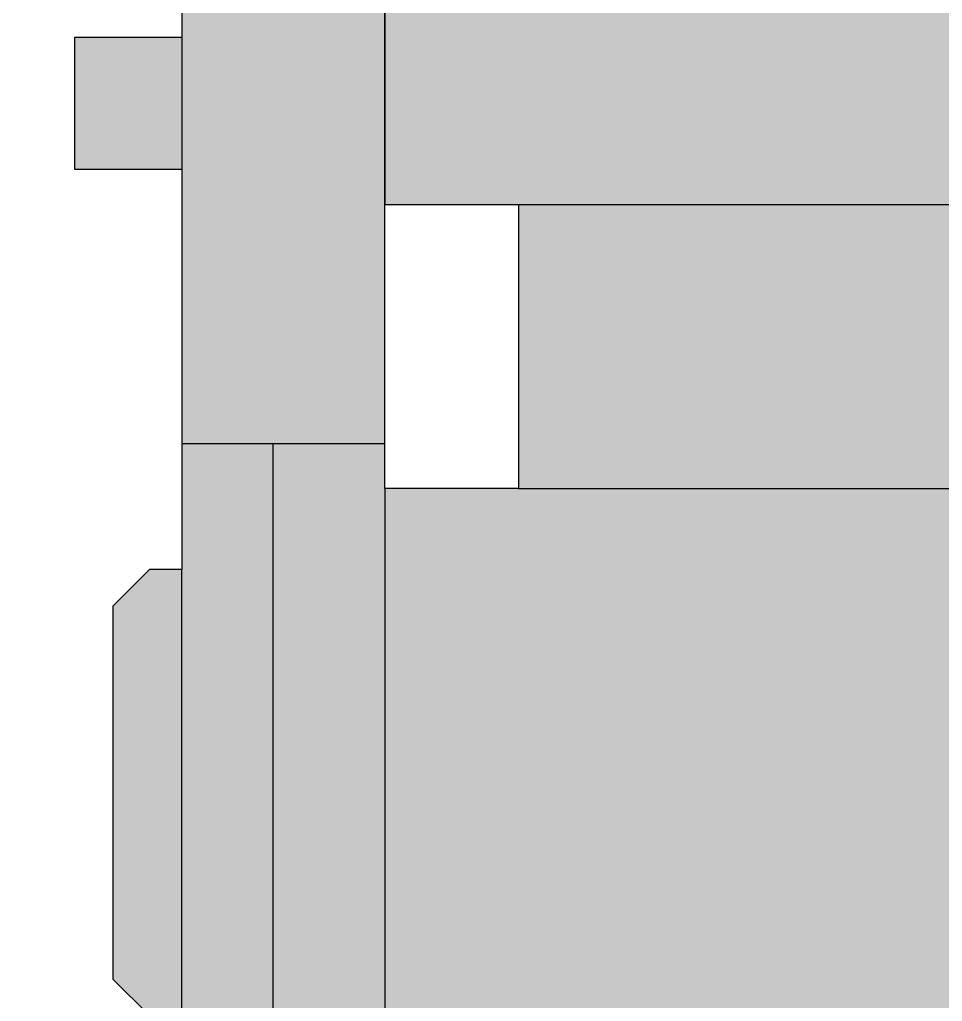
# Model space of a CAD drawing. Header units: millimetres. Extents: x -10000 to 22392, y -19950 to 27002.
# Drawn here: x 9294.7 to 9749.8, y 20337.2 to 20821.5 of the extents above; entities that cross this region are included whole.
import ezdxf
from ezdxf.enums import TextEntityAlignment as Align

# ---------------------------------------------------------------- set-up
doc = ezdxf.new("R2010")
doc.units = ezdxf.units.MM
doc.set_wipeout_variables(frame=1)
doc.layers.add('Техника. Кран LR 1600', color=250, linetype='Continuous')
doc.layers.add('Техника. Кран LR 1600 Штриховка', color=7, linetype='Continuous', true_color=0xffd147)
doc.styles.add('arial', font='arial.ttf')

# ---------------------------------------------------------------- blocks, each defined once
blk = doc.blocks.new('LR 1600-2-20230827.07052')
at = {"color": 0, "linetype": 'ByBlock', "lineweight": -2, "transparency": 16777216}
blk.add_wipeout([(-219, -1100), (-285, -1100), (-285, -1200), (-219, -1200), (-219, -1340), (-285, -1340), (-285, -680), (-385, -680), (-385, -1117.5), (-438, -1117.5), (-438, -1182.5), (-385, -1182.5), (-385, -1380), (-401, -1380), (-419, -1398), (-419, -1582), (-401, -1600), (-385, -1600), (-385, -1646.27), (-385, -1646.27), (-416.73, -1658.67), (-442.46, -1681), (-459.2, -1710.68), (-465, -1744.25), (-465, -1850), (-285, -1850), (-285, -1640), (285, -1640), (285, -1850), (465, -1850), (465, -1744.25), (465, -1744.25), (459.2, -1710.68), (442.46, -1681), (416.73, -1658.67), (385, -1646.27), (385, -1646.27), (385, -1600), (401, -1600), (419, -1582), (419, -1398), (401, -1380), (385, -1380), (385, -1182.5), (439, -1182.5), (439, -1117.5), (385, -1117.5), (385, -680), (285, -680), (285, -1340), (219, -1340), (219, -1200), (285, -1200), (285, -1100), (219, -1100), (219, -1002), (198.22, -990), (-198.22, -990), (-219, -1002), (-219, -1100), (-285, -1100)], dxfattribs=at)
at = {"layer": 'Техника. Кран LR 1600 Штриховка', "transparency": 16777216}
h = blk.add_hatch(color=256, dxfattribs=at)
h.dxf.hatch_style = 1
edge = h.paths.add_edge_path()
edge.add_line((-219, -1100), (-285, -1100))
edge.add_line((-285, -1100), (-285, -1200))
edge.add_line((-285, -1200), (-219, -1200))
edge.add_line((-219, -1200), (-219, -1340))
edge.add_line((-219, -1340), (-285, -1340))
edge.add_line((-285, -1340), (-285, -680))
edge.add_line((-285, -680), (-385, -680))
edge.add_line((-385, -680), (-385, -1117.5))
edge.add_line((-385, -1117.5), (-438, -1117.5))
edge.add_line((-438, -1117.5), (-438, -1182.5))
edge.add_line((-438, -1182.5), (-385, -1182.5))
edge.add_line((-385, -1182.5), (-385, -1380))
edge.add_line((-385, -1380), (-401, -1380))
edge.add_line((-401, -1380), (-419, -1398))
edge.add_line((-419, -1398), (-419, -1582))
edge.add_line((-419, -1582), (-401, -1600))
edge.add_line((-401, -1600), (-385, -1600))
edge.add_line((-385, -1600), (-385, -1646.27))
edge.add_arc((-365, -1744.25), 100, 101.537, 180)
edge.add_line((-465, -1744.25), (-465, -1850))
edge.add_line((-465, -1850), (-285, -1850))
edge.add_line((-285, -1850), (-285, -1640))
edge.add_line((-285, -1640), (285, -1640))
edge.add_line((285, -1640), (285, -1850))
edge.add_line((285, -1850), (465, -1850))
edge.add_line((465, -1850), (465, -1744.25))
edge.add_arc((365, -1744.25), 100, 360, 438.463)
edge.add_line((385, -1646.27), (385, -1600))
edge.add_line((385, -1600), (401, -1600))
edge.add_line((401, -1600), (419, -1582))
edge.add_line((419, -1582), (419, -1398))
edge.add_line((419, -1398), (401, -1380))
edge.add_line((401, -1380), (385, -1380))
edge.add_line((385, -1380), (385, -1182.5))
edge.add_line((385, -1182.5), (439, -1182.5))
edge.add_line((439, -1182.5), (439, -1117.5))
edge.add_line((439, -1117.5), (385, -1117.5))
edge.add_line((385, -1117.5), (385, -680))
edge.add_line((385, -680), (285, -680))
edge.add_line((285, -680), (285, -1340))
edge.add_line((285, -1340), (219, -1340))
edge.add_line((219, -1340), (219, -1200))
edge.add_line((219, -1200), (285, -1200))
edge.add_line((285, -1200), (285, -1100))
edge.add_line((285, -1100), (219, -1100))
edge.add_line((219, -1100), (219, -1002))
edge.add_line((219, -1002), (198.22, -990))
edge.add_line((198.22, -990), (-198.22, -990))
edge.add_line((-198.22, -990), (-219, -1002))
edge.add_line((-219, -1002), (-219, -1100))
at = {"color": 0, "linetype": 'ByBlock', "lineweight": -2, "transparency": 16777216}
for points in [[(-219, -1100), (-285, -1100), (-285, -1200), (-219, -1200), (-219, -1340), (-285, -1340), (-285, -680), (-385, -680), (-385, -1117.5), (-438, -1117.5), (-438, -1182.5), (-385, -1182.5), (-385, -1380), (-401, -1380), (-419, -1398), (-419, -1582), (-401, -1600)], [(-385, -1117.5), (-385, -1182.5)], [(-219, -1200), (219, -1200)], [(-285, -1318), (-385, -1318)], [(-340, -1850), (-340, -1318)], [(-285, -1340), (-285, -1640)], [(-219, -1340), (219, -1340)], [(-385, -1600), (-385, -1380)]]:
    blk.add_lwpolyline(points, dxfattribs=at)
blk = doc.blocks.new('LR 1600-2-2x9-20230906.120839')
at = {"color": 0, "linetype": 'ByBlock', "lineweight": -2, "transparency": 16777216}
blk.add_blockref('LR 1600-2-20230827.07052', (0, 2948), dxfattribs=at)
blk = doc.blocks.new('*U281')
at = {"color": 0, "linetype": 'ByBlock', "lineweight": -2, "transparency": 16777216}
blk.add_blockref('LR 1600-2-2x9-20230906.120839', (9759.72, 19002.21), dxfattribs=at)
at = {"layer": 'Defpoints', "color": 250, "linetype": 'ByBlock', "lineweight": -2, "transparency": 16777216, "style": 'arial', "width": 0.8}
blk.add_attdef('МАРКА', text='', height=250, dxfattribs=at).set_placement((-4114.33, 2799.31), align=Align.MIDDLE_CENTER)

msp = doc.modelspace()

# ---------------------------------------------------------------- block references
at = {"layer": 'Техника. Кран LR 1600'}
msp.add_blockref('*U281', (0, -20), dxfattribs=at)

doc.saveas('drawing.dxf')
